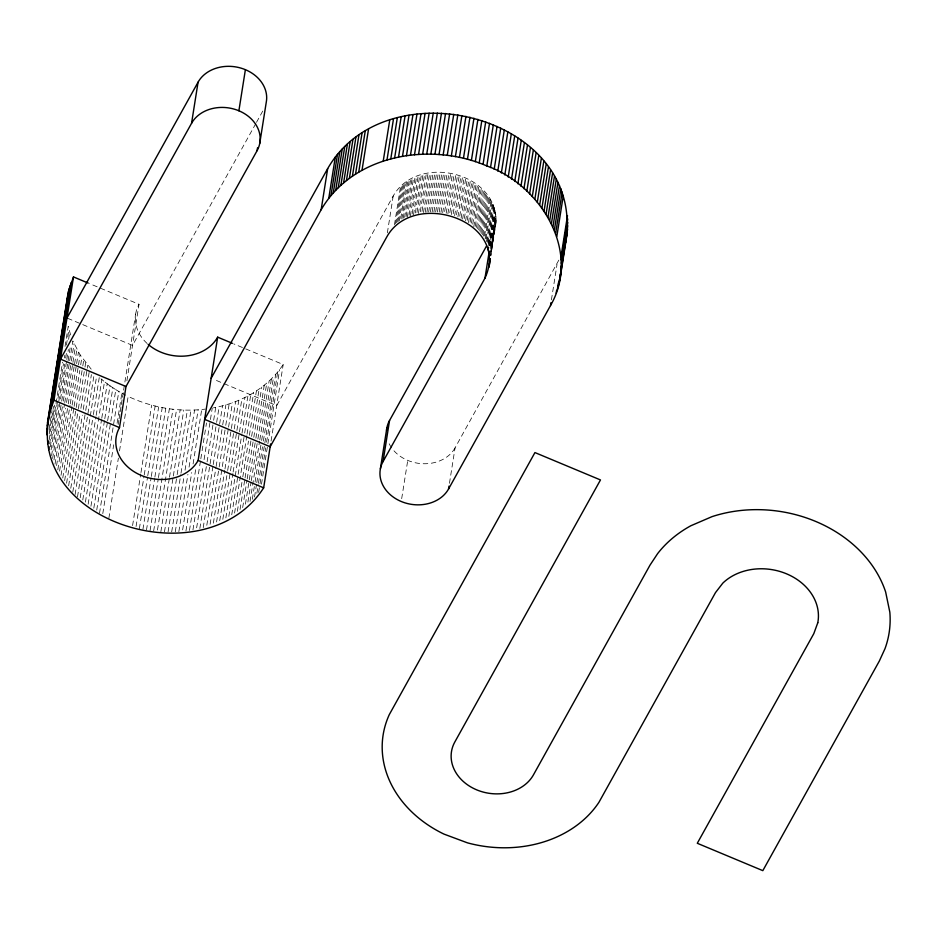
<?xml version="1.0" encoding="UTF-8"?>
<svg xmlns="http://www.w3.org/2000/svg" width="937" height="937" viewBox="0 0 937 937"><rect width="100%" height="100%" fill="white"/><g stroke="black" fill="none" stroke-linecap="round" stroke-linejoin="round"><path stroke-width="0.7" stroke-dasharray="4.68 3.51" d="M496.036 221.917L490.754 255.965L495.72 224.775C500.733 172.724 417.972 152.391 393.2 196.009L276.684 405.639L213.823 379.38M49.087 429.263L52.039 410.629M49.216 433.679L53.538 406.435M49.239 439.512L54.697 405.1M49.602 443.904L62.545 362.186M65.051 346.421L68.225 326.345L70.662 335.141M50.305 446.855L63.47 363.697M64.384 357.969L64.84 355.1M66.433 345.062L68.928 329.297M51.113 449.783L64.747 363.767M65.649 358.039L66.562 352.3M68.6 339.393L69.736 332.225M51.582 455.569L66.574 360.956M66.796 359.515L68.389 349.478M52.613 458.474L61.467 402.559M61.701 401.13L70.556 345.214M53.983 459.915L62.381 406.869M63.294 401.13L72.828 340.927L80.09 354.865L92.084 370.302M55.002 464.202L64.536 403.988M64.758 402.559L71.118 362.408M71.341 360.979L74.07 343.774M56.571 465.584L65.66 408.239M66.562 402.512L72.699 363.802M72.922 362.361L75.417 346.596M57.801 469.812L68.026 405.299M68.249 403.87L74.374 365.161M74.609 363.732L76.881 349.384M59.593 471.135L70.029 405.194M70.263 403.765L76.389 365.055M76.623 363.615L78.439 352.148M61.022 475.293L71.915 406.482M72.149 405.053L78.275 366.344M78.509 364.903L80.09 354.865M62.779 477.975L73.906 407.736M74.128 406.295L79.809 370.455M80.723 364.727L81.847 357.559M64.641 480.622L75.991 408.942M76.213 407.513L82.573 367.363M82.796 365.934L83.709 360.195M66.586 483.223L78.169 410.101M78.392 408.673L84.752 368.534M84.986 367.093L85.665 362.795M68.635 485.776L79.985 414.095M80.898 408.356L87.024 369.647M87.258 368.218L87.715 365.348M70.779 488.271L82.351 415.161M83.264 409.422L89.39 370.712M72.781 492.159L85.49 411.87M85.724 410.441L91.393 374.601M75.101 494.549L93.946 375.561M77.502 496.891L96.57 376.463M80.207 497.746L93.15 416.028M93.384 414.587L99.287 377.318M82.784 499.96L95.949 416.813M96.171 415.372L101.852 379.532L100.142 378.056M85.419 502.115L104.499 381.687L101.852 379.532M88.148 504.211L101.547 419.624M101.77 418.195L107.216 383.783L104.499 381.687M90.936 506.238L104.557 420.209M104.792 418.78L110.016 385.81L107.216 383.783M93.805 508.182L107.427 422.165M107.65 420.736L112.873 387.766L110.016 385.81M96.734 510.068L110.589 422.622M110.812 421.181L115.813 389.64L112.873 387.766M99.509 513.312L118.8 391.455L115.813 389.64M102.789 513.617L113.693 444.794M117.09 423.29L121.869 393.189L118.8 391.455M118.156 424.531L118.847 420.233M119.069 418.804L119.971 413.065M120.205 411.636L121.107 405.897M121.341 404.468L122.243 398.729M122.478 397.288L123.379 391.561M123.614 390.12L135.642 314.141M126.905 380.832L139.027 304.302L89.542 283.63M108.856 518.29L118.39 458.076M119.526 450.908L128.146 396.421C152.063 407.677 179.002 412.409 205.25 409.106M132.574 525.598L140.737 473.981M140.972 472.553L151.642 405.171M136.064 526.5L144.017 476.324M144.239 474.895L155.144 406.072M139.367 528.749L147.542 477.144M147.765 475.703L158.669 406.892M142.916 529.475L151.091 477.858M151.314 476.429L162.218 407.618M146.477 530.108L154.652 478.502M154.886 477.062L165.779 408.251M150.061 530.647L158.236 479.041M158.458 477.601L169.363 408.79M153.656 531.103L172.958 409.246M157.486 530.026L176.554 409.598M160.871 531.724L169.269 478.678M169.492 477.249L180.162 409.867M164.479 531.9L173.099 477.413M173.333 475.984L183.769 410.031M168.074 531.97L176.929 476.066M177.163 474.626L187.377 410.113M171.682 531.958L180.759 474.614M180.993 473.185L190.984 410.101M175.266 531.853L184.12 475.937M185.034 470.198L194.568 409.996M178.85 531.654L187.927 474.298M189.063 467.13L198.152 409.785M182.633 529.92L191.722 472.576M193.081 463.979L201.713 409.492M185.948 530.963L196.161 466.45M189.461 530.483L200.588 460.243M200.823 458.802L206.491 422.962M192.952 529.92L203.177 465.408M204.079 459.669L210.216 420.959M210.438 419.53L212.254 408.052M196.641 527.824L206.854 463.311M207.089 461.871L213.449 421.732M213.671 420.291L215.709 407.396C242.343 401.996 268.005 387.555 283.197 364.54L233.711 343.867M199.839 528.503L216.412 423.84M216.646 422.411L219.141 406.646M203.224 527.66L212.992 466.005M213.214 464.576L222.526 405.803M206.808 525.294L215.885 467.95M216.119 466.509L222.467 426.37M222.701 424.941L225.876 404.866M210.111 524.275L218.965 468.359M219.188 466.919L225.548 426.78M225.77 425.351L229.178 403.847M213.367 523.162L228.347 428.537M228.581 427.108L232.435 402.734M216.576 521.968L224.751 470.362M224.974 468.922L235.644 401.54M219.726 520.691L227.445 471.943M227.668 470.515L234.027 430.376M234.262 428.935L238.794 400.263M222.819 519.332L236.674 431.875M236.897 430.446L241.898 398.904M225.864 517.88L232.903 473.443M233.126 472.002L239.251 433.292M239.485 431.863L244.932 397.452M228.839 516.357L241.781 434.639M242.004 433.21L247.907 395.929M231.744 514.753L244.463 434.463M244.686 433.035L250.811 394.325M234.578 513.066L246.841 435.658M247.075 434.218L253.658 392.638M237.354 511.309L242.578 478.338M242.8 476.898L248.481 441.058M249.383 435.33L256.422 390.881M240.048 509.482L244.815 479.369M245.049 477.94L251.397 437.79M251.631 436.361L259.127 389.054M242.671 507.573L246.981 480.33M247.204 478.901L253.564 438.75M253.798 437.321L261.739 387.145M245.435 504.165L249.066 481.22M249.289 479.791L255.649 439.652M255.883 438.211L264.281 385.166M247.895 502.115L251.069 482.04M251.303 480.611L257.652 440.472M257.886 439.031L266.74 383.128M250.038 501.436L259.572 441.222M259.807 439.793L269.118 381.008M252.322 499.257L254.829 483.492M255.051 482.051L261.411 441.913M261.634 440.484L271.402 378.829M254.524 497.02L256.574 484.113M256.797 482.684L262.477 446.844M263.379 441.104L273.604 376.592M256.855 493.284L258.225 484.687M258.448 483.246L275.712 374.296M258.647 492.358L259.783 485.19M260.006 483.761L265.686 447.921M266.6 442.182L277.727 371.942M261.482 484.218L279.648 369.518M271.074 441.069L283.197 364.54M387.356 232.856L393.2 196.009M394.465 224.798L400.521 186.533M395.59 223.744L401.657 185.479M396.761 222.725L402.828 184.46M397.979 221.741L404.046 183.476M399.232 220.792L405.299 182.528M400.755 218.462L406.588 181.614M401.868 219L407.923 180.736M403.238 218.169L409.293 179.904M404.643 217.372L410.699 179.108M406.084 216.611L412.139 178.346M407.326 217.314L413.615 177.632M409.059 215.217L415.114 176.952M410.371 216.002L416.649 176.32M412.151 213.999L418.207 175.734M413.51 214.866L419.799 175.184M415.349 212.945L421.404 174.68M416.977 212.488L423.044 174.223M418.406 213.495L424.695 173.814M420.303 211.715L426.358 173.45M421.99 211.399L428.057 173.134M423.477 212.535L429.755 172.853M425.187 212.312L431.477 172.631M426.921 212.137L433.199 172.455M428.654 211.996L434.944 172.314M430.399 211.914L436.689 172.232M432.156 211.879L438.446 172.197M433.913 211.891L440.203 172.209M435.67 211.949L441.959 172.267M437.438 212.055L443.716 172.373M439.195 212.207L445.473 172.525M440.952 212.406L447.23 172.724M442.697 212.652L448.987 172.97M444.665 211.528L450.72 173.263M446.176 213.285L452.454 173.603M401.68 498.66L407.747 460.395M447.898 213.671L454.187 173.989M449.83 212.676L455.897 174.411M451.306 214.573L457.584 174.891M453.203 213.671L459.271 175.406M454.644 215.662L460.934 175.98M456.506 214.842L462.573 176.589M457.9 216.915L464.19 177.234M459.727 216.189L465.783 177.925M461.074 218.344L467.352 178.662M462.62 219.117L468.898 179.435M464.354 218.52L470.421 180.255M465.619 220.781L471.908 181.11M467.294 220.265L473.361 182.001M468.5 222.608L474.778 182.926M470.105 222.151L476.16 183.886M471.452 223.147L477.519 184.894M472.763 224.189L478.83 185.924M473.817 226.672L480.107 186.99M475.27 226.344L481.337 188.079M476.464 227.48L482.532 189.215M477.612 228.628L483.679 190.375M478.713 229.823L484.78 191.558M479.779 231.029L485.834 192.764M480.786 232.271L486.853 194.006M481.747 233.536L487.814 195.271M482.672 234.812L488.727 196.547M483.539 236.124L489.594 197.859M484.57 236.03L490.414 199.183M485.108 238.794L491.175 200.53M486.045 238.736L491.89 201.888M486.479 241.535L492.546 203.27M487.31 241.5L493.143 204.653M449.455 483.305L455.066 447.874L559.857 258.261M487.861 242.906L493.694 206.058M488.353 244.323L494.197 207.475M488.798 245.752L494.631 208.904M489.407 245.763L495.017 210.333M489.957 245.787L495.345 211.774M490.145 245.576L491.492 237.073L495.72 224.775M490.449 245.822L495.614 213.226M490.672 247.263L495.825 214.667M490.824 248.715L495.989 216.119M490.695 251.584L496.083 217.571M490.742 253.037L496.13 219.024M490.719 254.477L496.106 220.464M551.413 299.875L557.023 264.457M255.801 123.59L132.515 345.402L66.984 318.03M256.504 122.325L263.59 109.57M488.657 242.168L491.492 237.073M213.413 407.841L215.709 407.396M121.869 393.189L125.64 395.133M455.066 447.874A36.004 29.387 9 0 1 393.306 450.041M391.584 447.804A36.004 29.387 9 0 1 387.848 440.554M147.144 343.504A43.207 35.266 9 0 1 139.027 304.302"/><path stroke-width="1.41" d="M383.034 461.601L484.979 278.172C511.087 221.015 413.51 188.337 386.688 237.108L270.172 446.738L204.641 419.354L321.157 209.724C353.436 154.031 430.879 141.768 486.807 165.931C540.672 184.952 581.69 251.737 550.511 305.544L448.565 488.973A36.004 29.387 9 0 1 401.235 501.494A36.004 29.387 9 0 1 383.034 461.601L389.546 420.502L486.537 245.986M565.597 242.378C586.878 115.801 386.829 65.438 327.669 168.625L211.153 378.255M270.617 443.904L263.66 487.826C203.013 582.17 9.206 517.739 53.971 400.228L73.496 276.93L88.207 283.079M66.468 305.567L68.6 290.95L73.496 276.93M47.447 422.962L67.944 293.831M47.143 425.902L68.6 290.95M46.932 428.853L49.204 414.517M49.661 411.648L50.118 408.79M50.575 405.92L51.02 403.051M51.476 400.181L51.933 397.311M52.39 394.442L52.847 391.584M53.292 388.714L55.798 372.938M56.243 370.08L56.7 367.21M57.157 364.341L58.516 355.744M58.972 352.874L59.429 350.005M59.886 347.135L60.331 344.266M60.788 341.408L64.196 319.904M64.653 317.034L65.098 314.164M65.555 311.295L66.012 308.425M49.825 411.378L69.361 288.081M46.85 431.816L47.307 428.947M50.703 408.544L70.228 285.246M46.873 434.791L47.33 431.922M51.676 405.733L71.212 282.447M47.635 443.705L48.08 440.847M48.701 449.643L49.146 446.773M263.66 487.826L198.129 460.454A43.207 35.266 9 0 1 141.335 475.469A43.207 35.266 9 0 1 119.491 427.6L126.003 386.501L257.089 150.67L257.534 147.835M126.003 386.501L60.472 359.129L191.558 123.297L198.058 82.198A36.004 29.387 9 0 1 240.996 68.12A36.004 29.387 9 0 1 266.249 102.32L259.736 143.42M257.089 150.67A36.004 29.387 9 0 0 238.888 110.777L245.389 69.678M198.129 460.454L217.665 337.156L232.376 343.305M321.157 209.724L327.669 168.625M328.793 198.164L335.305 157.065M330.995 195.423L337.496 154.336M333.303 192.753L339.815 151.653M335.727 190.152L342.239 149.053M338.257 187.623L344.769 146.523M340.892 185.163L347.404 144.075M343.633 182.785L350.133 141.698M346.467 180.49L352.968 139.39M349.396 178.276L355.908 137.177M352.417 176.144L358.93 135.045M355.533 174.106L362.033 133.007M358.73 172.15L365.231 131.051M362.01 170.288L368.522 129.189M383.221 161.152L389.733 120.053M386.981 159.981L393.493 118.882M390.788 158.915L397.3 117.816M394.641 157.955L401.153 116.856M398.541 157.1L405.053 116.001M402.488 156.35L409 115.251M406.459 155.718L412.971 114.619M410.476 155.179L416.977 114.091M414.505 154.769L421.018 113.67M418.57 154.453L425.07 113.354M422.646 154.254L429.146 113.154M426.733 154.172L433.245 113.072M380.375 468.84L386.887 427.752M430.833 154.195L437.345 113.096M434.932 154.324L441.444 113.225M439.043 154.57L445.555 113.471M443.142 154.933L449.655 113.834M447.242 155.39L453.754 114.291M451.329 155.964L457.83 114.864M455.394 156.655L461.906 115.556M459.435 157.439L465.947 116.34M463.452 158.341L469.964 117.242M467.446 159.349L473.958 118.249M471.405 160.461L477.917 119.362M475.328 161.668L481.829 120.568M479.205 162.991L485.706 121.892M483.035 164.408L489.536 123.309M486.807 165.931L493.319 124.832M490.531 167.547L497.043 126.448M494.197 169.257L500.709 128.158M497.805 171.061L504.317 129.962M448.565 488.973L449.01 486.139M488.13 250.003L488.575 247.169M501.342 172.958L507.854 131.871M484.979 278.172L489.243 251.245M489.102 254.314L489.559 251.491M489.606 261.564L490.051 258.729M488.962 267.303L490.203 258.764M489.208 265.874L490.332 258.788M504.809 174.95L511.321 133.862M508.205 177.034L514.706 135.935M511.52 179.201L518.032 138.102M514.753 181.45L521.265 140.351M517.903 183.781L524.415 142.682M520.96 186.194L527.472 145.094M523.935 188.677L530.447 147.577M526.817 191.242L533.329 150.143M529.592 193.877L536.105 152.778M532.275 196.571L538.787 155.472M534.851 199.335L541.363 158.248M537.323 202.169L543.823 161.07M539.677 205.051L546.189 163.963M541.926 208.002L548.438 166.903M544.069 211.001L550.581 169.902M546.084 214.046L552.596 172.947M547.993 217.138L554.493 176.039M549.773 220.277L556.285 179.178M551.436 223.451L557.937 182.352M552.971 226.66L559.483 185.573M554.376 229.916L560.888 188.817M555.664 233.184L562.177 192.097M556.824 236.487L563.324 195.4M550.511 305.544L550.956 302.71M561.005 256.656L567.506 215.557M561.228 260.041L567.74 218.942M556.18 293.164L556.637 290.329M561.333 263.426L567.834 222.327M557.281 289.966L558.405 282.88M561.286 266.811L567.799 225.712M558.253 286.734L559.377 279.648M559.822 276.813L560.267 273.979M560.724 271.144L562.294 261.224M563.641 252.721L564.086 249.886M559.096 283.478L567.623 229.073M559.799 280.175L567.318 232.435M66.984 318.03L198.058 82.198M53.971 400.228L119.491 427.6M191.558 123.297A36.004 29.387 9 0 1 238.888 110.777M386.536 430.282A36.004 29.387 9 0 1 389.546 420.502M217.665 337.156A43.207 35.266 9 0 1 148.14 344.371M817.778 622.777L813.808 633.646L697.292 843.277L762.823 870.649L879.339 661.03L885.008 648.638A126.015 102.847 9 0 0 889.822 612.13L885.641 591.973A126.015 102.847 9 0 0 712.05 516.627L690.827 525.762A126.015 102.847 9 0 0 657.61 553.638L649.973 565.198L533.469 774.829A43.207 35.266 9 0 1 476.664 789.844A43.207 35.266 9 0 1 454.832 741.975L600.476 479.943L534.945 452.571L389.3 714.603A115.45 94.227 9 0 0 443.951 834.094L467.446 842.843A115.45 94.227 9 0 0 598.989 802.213L715.505 592.582L722.837 583.107A54.006 44.074 9 0 1 786.506 573.807A54.006 44.074 9 0 1 817.778 622.777"/></g></svg>
